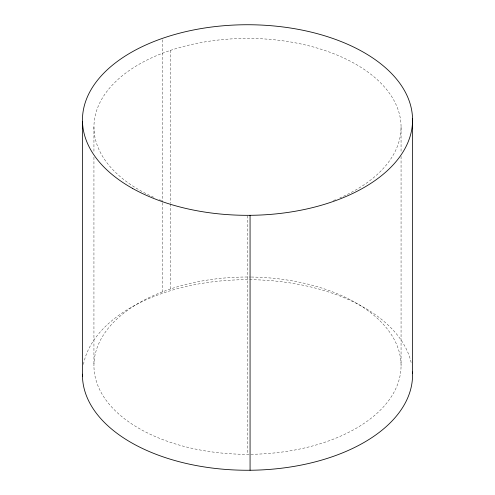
<?xml version="1.0" encoding="UTF-8"?>
<svg xmlns="http://www.w3.org/2000/svg" width="495" height="495" viewBox="0 0 495 495"><rect width="100%" height="100%" fill="white"/><g stroke="black" fill="none" stroke-linecap="round" stroke-linejoin="round"><path stroke-width="0.37" stroke-dasharray="2.48 1.86" d="M401.061 127.067L401.061 152.547M401.061 156.408L401.061 365.663M247.5 215.727L247.5 454.317M170.719 50.292L170.719 203.173M170.719 203.946L170.719 288.882M162.756 39.804L162.756 202.034M162.756 202.808L162.756 293.195M93.939 127.067L93.939 152.547M93.939 157.181L93.939 365.663M83.469 364.382A165.052 95.294 0 0 1 246.906 279.681A165.052 95.294 0 0 1 411.394 363.701M251.33 277.033A153.561 88.654 0 0 1 401.055 366.108A153.561 88.654 0 0 1 249.796 454.311M249.028 454.317A153.561 88.654 0 0 1 93.945 365.217A153.561 88.654 0 0 1 250.563 277.027M153.667 197.245A153.561 88.654 0 0 1 134.795 66.856A153.561 88.654 0 0 1 361.418 67.623A153.561 88.654 0 0 1 339.91 197.876M335.548 199.702A153.561 88.654 0 0 1 333.333 200.58M161.667 200.58A153.561 88.654 0 0 1 159.452 199.702"/><path stroke-width="0.74" d="M412.533 118.546L412.533 373.484M250.068 215.313L250.068 470.25M82.467 121.516L82.467 376.454M412.471 371.986A165.052 95.294 0 0 1 249.418 470.256A165.052 95.294 0 0 1 82.455 374.208M132.623 188.453A165.052 95.294 0 0 0 407.577 143.259A165.052 95.294 0 0 0 202.3 28.382A165.052 95.294 0 0 0 132.623 188.453"/></g></svg>
